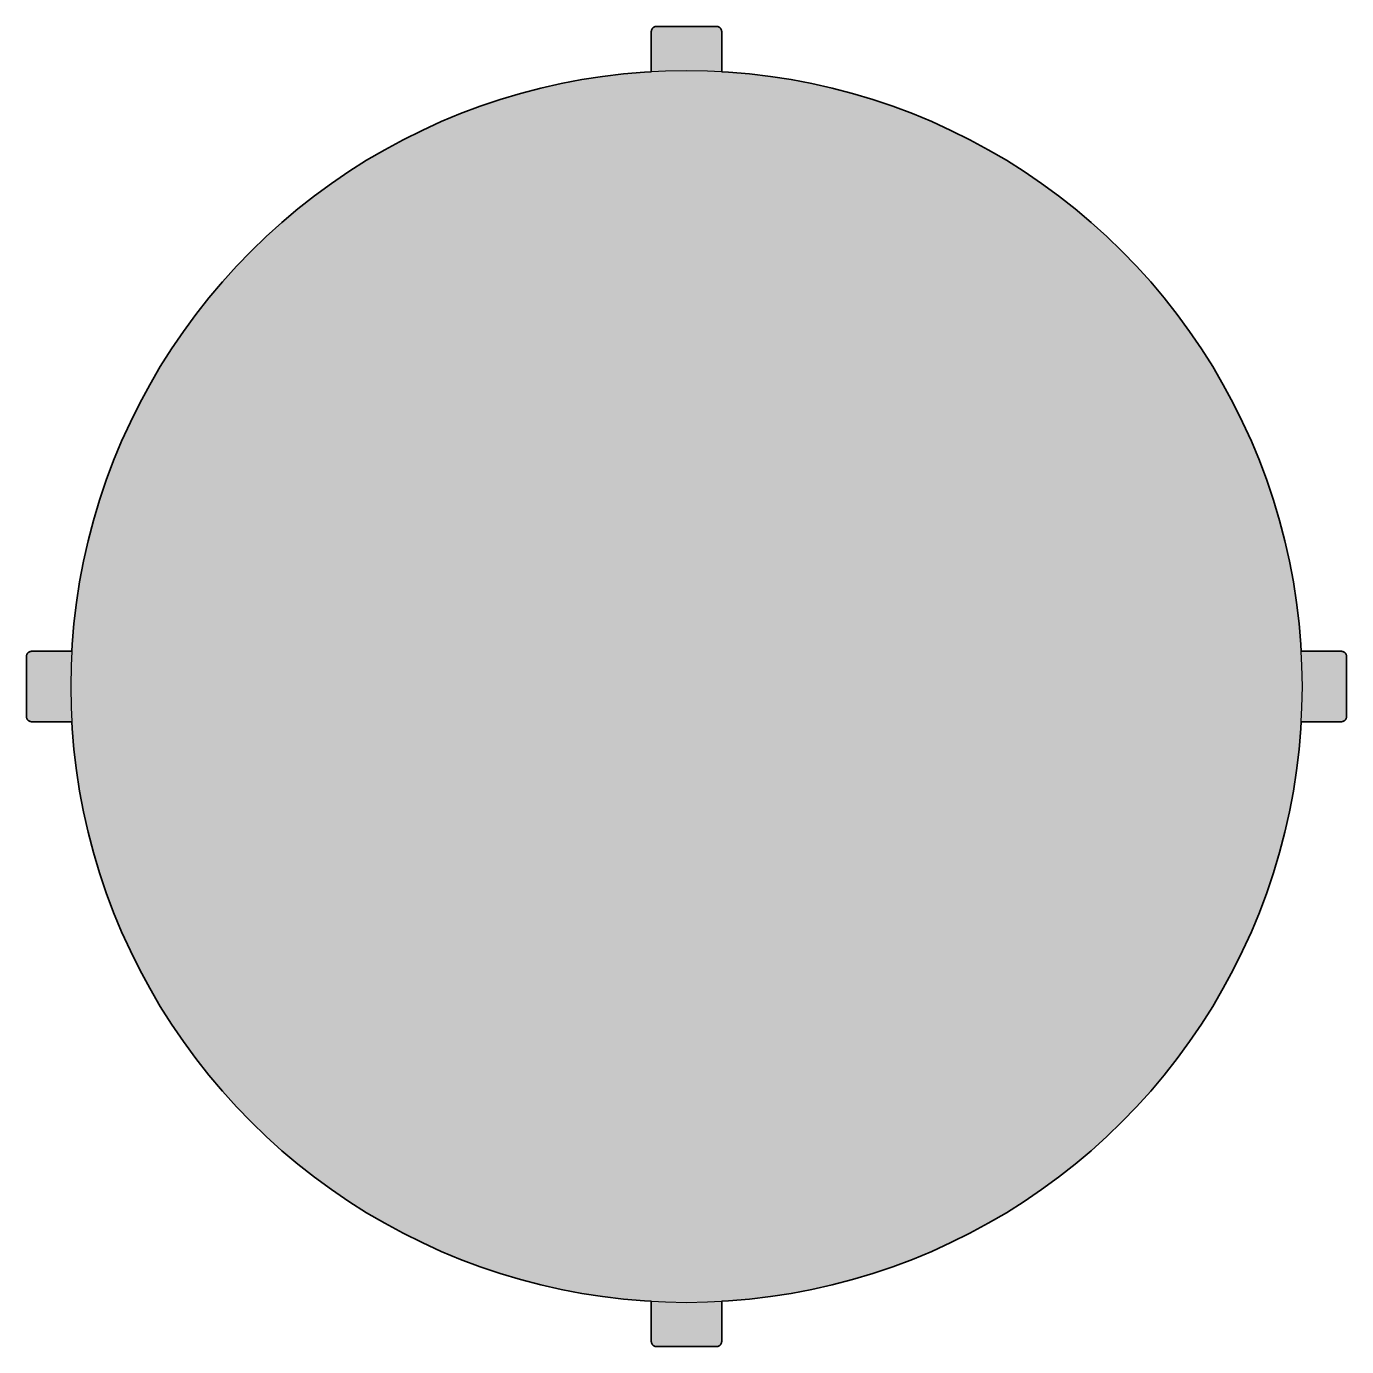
# Model space of a CAD drawing. Header units: millimetres. Extents: x 0 to 2095, y 0 to 1053.
# Drawn here: x 1345 to 2095, y 184 to 934 of the extents above; entities that cross this region are included whole.
import ezdxf

# ---------------------------------------------------------------- set-up
doc = ezdxf.new("R2010")
doc.units = ezdxf.units.MM
doc.layers.add('Blocks', color=7, linetype='Continuous')
doc.layers.add('Blocks$Fill', color=7, linetype='Continuous', true_color=0xffffff)
doc.layers.add('Blocks$Inner', color=7, linetype='Continuous', lineweight=25, true_color=0x007f00)
doc.layers.add('Blocks$Outline', color=7, linetype='Continuous', lineweight=35, true_color=0xff3f3f)

# ---------------------------------------------------------------- blocks, each defined once
blk = doc.blocks.new('Revolver High Table Top')
at = {"layer": 'Blocks$Fill'}
blk.add_hatch(color=256, dxfattribs=at).paths.add_polyline_path([(578.98, -406.04), (594.77, -404.82), (606.63, -403.4), (618.44, -401.57), (630.19, -399.33), (641.84, -396.7), (653.4, -393.68), (664.86, -390.26), (676.18, -386.45), (687.37, -382.25), (698.42, -377.68), (709.29, -372.73), (720, -367.42), (730.51, -361.74), (740.83, -355.7), (750.93, -349.32), (760.81, -342.59), (770.46, -335.54), (779.86, -328.15), (789, -320.46), (797.87, -312.45), (806.46, -304.14), (814.77, -295.55), (822.78, -286.68), (830.47, -277.54), (837.86, -268.14), (844.92, -258.49), (851.64, -248.61), (858.02, -238.51), (864.06, -228.19), (869.74, -217.68), (875.05, -206.97), (880, -196.1), (884.57, -185.05), (888.77, -173.86), (892.58, -162.54), (896, -151.08), (899.02, -139.52), (901.66, -127.87), (903.89, -116.12), (905.72, -104.31), (907.14, -92.45), (908.16, -80.54), (908.36, -76.66), (931.23, -76.65), (931.34, -76.65), (931.44, -76.64), (931.54, -76.63), (931.65, -76.61), (931.75, -76.59), (931.85, -76.57), (931.95, -76.54), (932.05, -76.51), (932.15, -76.48), (932.25, -76.44), (932.34, -76.4), (932.44, -76.36), (932.53, -76.31), (932.62, -76.26), (932.71, -76.2), (932.8, -76.15), (932.88, -76.09), (932.97, -76.03), (933.05, -75.96), (933.13, -75.89), (933.2, -75.82), (933.28, -75.75), (933.35, -75.67), (933.42, -75.6), (933.48, -75.51), (933.55, -75.43), (933.61, -75.35), (933.66, -75.26), (933.72, -75.17), (933.77, -75.08), (933.82, -74.99), (933.86, -74.89), (933.9, -74.8), (933.94, -74.7), (933.98, -74.6), (934.01, -74.5), (934.03, -74.4), (934.06, -74.3), (934.08, -74.2), (934.1, -74.1), (934.11, -73.99), (934.12, -73.89), (934.13, -73.79), (934.13, -73.68), (934.13, -39.63), (934.13, -39.52), (934.12, -39.42), (934.11, -39.32), (934.1, -39.21), (934.08, -39.11), (934.06, -39.01), (934.03, -38.91), (934.01, -38.81), (933.98, -38.71), (933.94, -38.61), (933.9, -38.51), (933.86, -38.42), (933.82, -38.32), (933.77, -38.23), (933.72, -38.14), (933.66, -38.05), (933.61, -37.96), (933.55, -37.88), (933.48, -37.8), (933.42, -37.72), (933.35, -37.64), (933.28, -37.56), (933.2, -37.49), (933.13, -37.42), (933.05, -37.35), (932.97, -37.28), (932.88, -37.22), (932.8, -37.16), (932.71, -37.11), (932.62, -37.05), (932.53, -37), (932.44, -36.96), (932.34, -36.91), (932.25, -36.87), (932.15, -36.83), (932.05, -36.8), (931.95, -36.77), (931.85, -36.74), (931.75, -36.72), (931.65, -36.7), (931.54, -36.68), (931.44, -36.67), (931.34, -36.66), (931.23, -36.66), (931.13, -36.66), (908.36, -36.66), (907.14, -20.86), (905.72, -9), (903.89, 2.81), (901.66, 14.55), (899.02, 26.21), (896, 37.77), (892.58, 49.22), (888.77, 60.55), (884.57, 71.74), (880, 82.78), (875.05, 93.66), (869.74, 104.37), (864.06, 114.88), (858.02, 125.2), (851.64, 135.3), (844.92, 145.18), (837.86, 154.83), (830.47, 164.23), (822.78, 173.37), (814.77, 182.24), (806.46, 190.83), (797.87, 199.14), (789, 207.14), (779.86, 214.84), (770.46, 222.23), (760.81, 229.28), (750.93, 236.01), (740.83, 242.39), (730.51, 248.43), (720, 254.1), (709.29, 259.42), (698.42, 264.37), (687.37, 268.94), (676.18, 273.14), (664.86, 276.95), (653.4, 280.37), (641.84, 283.39), (630.19, 286.02), (618.44, 288.26), (606.63, 290.08), (594.77, 291.51), (582.86, 292.53), (578.98, 292.73), (578.97, 315.6), (578.97, 315.71), (578.96, 315.81), (578.95, 315.91), (578.93, 316.02), (578.91, 316.12), (578.89, 316.22), (578.86, 316.32), (578.83, 316.42), (578.8, 316.52), (578.76, 316.62), (578.72, 316.71), (578.68, 316.81), (578.63, 316.9), (578.58, 316.99), (578.52, 317.08), (578.47, 317.17), (578.41, 317.25), (578.35, 317.34), (578.28, 317.42), (578.21, 317.5), (578.14, 317.57), (578.07, 317.65), (577.99, 317.72), (577.92, 317.79), (577.84, 317.85), (577.75, 317.92), (577.67, 317.98), (577.58, 318.03), (577.49, 318.09), (577.4, 318.14), (577.31, 318.19), (577.21, 318.23), (577.12, 318.27), (577.02, 318.31), (576.92, 318.34), (576.82, 318.38), (576.72, 318.4), (576.62, 318.43), (576.52, 318.45), (576.42, 318.47), (576.31, 318.48), (576.21, 318.49), (576.11, 318.5), (576, 318.5), (541.95, 318.5), (541.84, 318.5), (541.74, 318.49), (541.64, 318.48), (541.53, 318.47), (541.43, 318.45), (541.33, 318.43), (541.23, 318.4), (541.13, 318.38), (541.03, 318.34), (540.93, 318.31), (540.83, 318.27), (540.74, 318.23), (540.64, 318.19), (540.55, 318.14), (540.46, 318.09), (540.37, 318.03), (540.28, 317.98), (540.2, 317.92), (540.12, 317.85), (540.04, 317.79), (539.96, 317.72), (539.88, 317.65), (539.81, 317.57), (539.74, 317.5), (539.67, 317.42), (539.6, 317.34), (539.54, 317.25), (539.48, 317.17), (539.43, 317.08), (539.37, 316.99), (539.32, 316.9), (539.28, 316.81), (539.23, 316.71), (539.19, 316.62), (539.15, 316.52), (539.12, 316.42), (539.09, 316.32), (539.06, 316.22), (539.04, 316.12), (539.02, 316.02), (539, 315.91), (538.99, 315.81), (538.98, 315.71), (538.98, 315.6), (538.98, 315.5), (538.98, 292.73), (523.18, 291.51), (511.32, 290.08), (499.51, 288.26), (487.77, 286.02), (476.11, 283.39), (464.55, 280.37), (453.1, 276.95), (441.77, 273.14), (430.58, 268.94), (419.54, 264.37), (408.66, 259.42), (397.95, 254.1), (387.44, 248.43), (377.12, 242.39), (367.02, 236.01), (357.14, 229.28), (347.49, 222.23), (338.09, 214.84), (328.95, 207.14), (320.08, 199.14), (311.49, 190.83), (303.18, 182.24), (287.48, 164.23), (280.09, 154.83), (273.04, 145.18), (266.31, 135.3), (259.93, 125.2), (253.89, 114.88), (248.22, 104.37), (242.9, 93.66), (237.95, 82.78), (233.38, 71.74), (229.18, 60.55), (225.38, 49.22), (221.95, 37.77), (218.93, 26.21), (216.3, 14.55), (214.06, 2.81), (212.24, -9), (210.81, -20.86), (209.79, -32.77), (209.59, -36.66), (186.72, -36.66), (186.61, -36.66), (186.51, -36.67), (186.41, -36.68), (186.3, -36.7), (186.2, -36.72), (186.1, -36.74), (186, -36.77), (185.9, -36.8), (185.8, -36.83), (185.71, -36.87), (185.61, -36.91), (185.51, -36.96), (185.42, -37), (185.33, -37.05), (185.24, -37.11), (185.15, -37.16), (185.07, -37.22), (184.98, -37.28), (184.9, -37.35), (184.82, -37.42), (184.75, -37.49), (184.67, -37.56), (184.6, -37.64), (184.53, -37.72), (184.47, -37.8), (184.41, -37.88), (184.34, -37.96), (184.29, -38.05), (184.23, -38.14), (184.18, -38.23), (184.13, -38.32), (184.09, -38.42), (184.05, -38.51), (184.01, -38.61), (183.98, -38.71), (183.94, -38.81), (183.92, -38.91), (183.89, -39.01), (183.87, -39.11), (183.85, -39.21), (183.84, -39.32), (183.83, -39.42), (183.82, -39.52), (183.82, -39.63), (183.82, -73.68), (183.82, -73.79), (183.83, -73.89), (183.84, -73.99), (183.85, -74.1), (183.87, -74.2), (183.89, -74.3), (183.92, -74.4), (183.94, -74.5), (183.98, -74.6), (184.01, -74.7), (184.05, -74.8), (184.09, -74.89), (184.13, -74.99), (184.18, -75.08), (184.23, -75.17), (184.29, -75.26), (184.34, -75.35), (184.41, -75.43), (184.47, -75.51), (184.53, -75.6), (184.6, -75.67), (184.67, -75.75), (184.75, -75.82), (184.82, -75.89), (184.9, -75.96), (184.98, -76.03), (185.07, -76.09), (185.15, -76.15), (185.24, -76.2), (185.33, -76.26), (185.42, -76.31), (185.51, -76.36), (185.61, -76.4), (185.71, -76.44), (185.8, -76.48), (185.9, -76.51), (186, -76.54), (186.1, -76.57), (186.2, -76.59), (186.3, -76.61), (186.41, -76.63), (186.51, -76.64), (186.61, -76.65), (186.72, -76.65), (186.82, -76.66), (209.59, -76.66), (210.81, -92.45), (212.24, -104.31), (214.06, -116.12), (216.3, -127.87), (218.93, -139.52), (221.95, -151.08), (225.38, -162.54), (229.18, -173.86), (233.38, -185.05), (237.95, -196.1), (242.9, -206.97), (248.22, -217.68), (253.89, -228.19), (259.93, -238.51), (266.31, -248.61), (273.04, -258.49), (280.09, -268.14), (287.48, -277.54), (295.18, -286.68), (303.18, -295.55), (311.49, -304.14), (320.08, -312.45), (328.95, -320.46), (338.09, -328.15), (347.49, -335.54), (357.14, -342.59), (367.02, -349.32), (377.12, -355.7), (387.44, -361.74), (397.95, -367.42), (408.66, -372.73), (419.54, -377.68), (430.58, -382.25), (441.77, -386.45), (453.1, -390.26), (464.55, -393.68), (476.11, -396.7), (487.77, -399.33), (499.51, -401.57), (511.32, -403.4), (523.18, -404.82), (535.09, -405.84), (538.98, -406.04), (538.98, -428.91), (538.98, -429.02), (538.99, -429.12), (539, -429.22), (539.02, -429.33), (539.04, -429.43), (539.06, -429.53), (539.09, -429.63), (539.12, -429.73), (539.15, -429.83), (539.19, -429.93), (539.23, -430.02), (539.28, -430.12), (539.32, -430.21), (539.37, -430.3), (539.43, -430.39), (539.48, -430.48), (539.54, -430.56), (539.6, -430.65), (539.67, -430.73), (539.74, -430.81), (539.81, -430.88), (539.88, -430.96), (539.96, -431.03), (540.04, -431.1), (540.12, -431.16), (540.2, -431.23), (540.28, -431.29), (540.37, -431.34), (540.46, -431.4), (540.55, -431.45), (540.64, -431.5), (540.74, -431.54), (540.83, -431.58), (540.93, -431.62), (541.03, -431.66), (541.13, -431.69), (541.23, -431.71), (541.33, -431.74), (541.43, -431.76), (541.53, -431.78), (541.64, -431.79), (541.74, -431.8), (541.84, -431.81), (541.95, -431.81), (576, -431.81), (576.11, -431.81), (576.21, -431.8), (576.31, -431.79), (576.42, -431.78), (576.52, -431.76), (576.62, -431.74), (576.72, -431.71), (576.82, -431.69), (576.92, -431.66), (577.02, -431.62), (577.12, -431.58), (577.21, -431.54), (577.31, -431.5), (577.4, -431.45), (577.49, -431.4), (577.58, -431.34), (577.67, -431.29), (577.75, -431.23), (577.84, -431.16), (577.92, -431.1), (577.99, -431.03), (578.07, -430.96), (578.14, -430.88), (578.21, -430.81), (578.28, -430.73), (578.35, -430.65), (578.41, -430.56), (578.47, -430.48), (578.52, -430.39), (578.58, -430.3), (578.63, -430.21), (578.68, -430.12), (578.72, -430.02), (578.76, -429.93), (578.8, -429.83), (578.83, -429.73), (578.86, -429.63), (578.89, -429.53), (578.91, -429.43), (578.93, -429.33), (578.95, -429.22), (578.96, -429.12), (578.97, -429.02), (578.97, -428.91), (578.98, -428.81)], flags=0)
at = {"layer": 'Blocks$Inner'}
blk.add_line((186.82, -76.66), (209.59, -76.66), dxfattribs=at)
blk.add_lwpolyline([(303.18, 182.24), (295.18, 173.37), (287.48, 164.23), (280.09, 154.83), (273.04, 145.18), (266.31, 135.3), (259.93, 125.2), (253.89, 114.88), (248.22, 104.37), (242.9, 93.66), (237.95, 82.78), (233.38, 71.74), (229.18, 60.55), (225.38, 49.22), (221.95, 37.77), (218.93, 26.21), (216.3, 14.55), (214.06, 2.81), (212.24, -9), (210.81, -20.86), (209.79, -32.77), (209.18, -44.71), (208.98, -56.66), (209.18, -68.6), (209.79, -80.54), (210.81, -92.45), (212.24, -104.31), (214.06, -116.12), (216.3, -127.87), (218.93, -139.52), (221.95, -151.08), (225.38, -162.54), (229.18, -173.86), (233.38, -185.05), (237.95, -196.1), (242.9, -206.97), (248.22, -217.68), (253.89, -228.19), (259.93, -238.51), (266.31, -248.61), (273.04, -258.49), (280.09, -268.14), (287.48, -277.54), (295.18, -286.68), (303.18, -295.55), (311.49, -304.14), (320.08, -312.45), (328.95, -320.46), (338.09, -328.15), (347.49, -335.54), (357.14, -342.59), (367.02, -349.32), (377.12, -355.7), (387.44, -361.74), (397.95, -367.42), (408.66, -372.73), (419.54, -377.68), (430.58, -382.25), (441.77, -386.45), (453.1, -390.26), (464.55, -393.68), (476.11, -396.7), (487.77, -399.33), (499.51, -401.57), (511.32, -403.4), (523.18, -404.82), (535.09, -405.84), (547.03, -406.45), (558.98, -406.66), (570.93, -406.45), (582.86, -405.84), (594.77, -404.82), (606.63, -403.4), (618.44, -401.57), (630.19, -399.33), (641.84, -396.7), (653.4, -393.68), (664.86, -390.26), (676.18, -386.45), (687.37, -382.25), (698.42, -377.68), (709.29, -372.73), (720, -367.42), (730.51, -361.74), (740.83, -355.7), (750.93, -349.32), (760.81, -342.59), (770.46, -335.54), (779.86, -328.15), (789, -320.46), (797.87, -312.45), (806.46, -304.14), (814.77, -295.55), (822.78, -286.68), (830.47, -277.54), (837.86, -268.14), (844.92, -258.49), (851.64, -248.61), (858.02, -238.51), (864.06, -228.19), (869.74, -217.68), (875.05, -206.97), (880, -196.1), (884.57, -185.05), (888.77, -173.86), (892.58, -162.54), (896, -151.08), (899.02, -139.52), (901.66, -127.87), (903.89, -116.12), (905.72, -104.31), (907.14, -92.45), (908.16, -80.54), (908.77, -68.6), (908.98, -56.66), (908.77, -44.71), (908.16, -32.77), (907.14, -20.86), (905.72, -9), (903.89, 2.81), (901.66, 14.55), (899.02, 26.21), (896, 37.77), (892.58, 49.22), (888.77, 60.55), (884.57, 71.74), (880, 82.78), (875.05, 93.66), (869.74, 104.37), (864.06, 114.88), (858.02, 125.2), (851.64, 135.3), (844.92, 145.18), (837.86, 154.83), (830.47, 164.23), (822.78, 173.37), (814.77, 182.24), (806.46, 190.83), (797.87, 199.14), (789, 207.14), (779.86, 214.84), (770.46, 222.23), (760.81, 229.28), (750.93, 236.01), (740.83, 242.39), (730.51, 248.43), (720, 254.1), (709.29, 259.42), (698.42, 264.37), (687.37, 268.94), (676.18, 273.14), (664.86, 276.95), (653.4, 280.37), (641.84, 283.39), (630.19, 286.02), (618.44, 288.26), (606.63, 290.08), (594.77, 291.51), (582.86, 292.53), (570.93, 293.14), (558.98, 293.34), (547.03, 293.14), (535.09, 292.53), (523.18, 291.51), (511.32, 290.08), (499.51, 288.26), (487.77, 286.02), (476.11, 283.39), (464.55, 280.37), (453.1, 276.95), (441.77, 273.14), (430.58, 268.94), (419.54, 264.37), (408.66, 259.42), (397.95, 254.1), (387.44, 248.43), (377.12, 242.39), (367.02, 236.01), (357.14, 229.28), (347.49, 222.23), (338.09, 214.84), (328.95, 207.14), (320.08, 199.14), (311.49, 190.83)], close=True, dxfattribs=at)
for points in [[(209.59, -36.66), (186.82, -36.66), (186.72, -36.66), (186.61, -36.66), (186.51, -36.67), (186.41, -36.68), (186.3, -36.7), (186.2, -36.72), (186.1, -36.74), (186, -36.77), (185.9, -36.8), (185.8, -36.83), (185.71, -36.87), (185.61, -36.91), (185.51, -36.96), (185.42, -37), (185.33, -37.05), (185.24, -37.11), (185.15, -37.16), (185.07, -37.22), (184.98, -37.28), (184.9, -37.35), (184.82, -37.42), (184.75, -37.49), (184.67, -37.56), (184.6, -37.64), (184.53, -37.72), (184.47, -37.8), (184.41, -37.88), (184.34, -37.96), (184.29, -38.05), (184.23, -38.14), (184.18, -38.23), (184.13, -38.32), (184.09, -38.42), (184.05, -38.51), (184.01, -38.61), (183.98, -38.71), (183.94, -38.81), (183.92, -38.91), (183.89, -39.01), (183.87, -39.11), (183.85, -39.21), (183.84, -39.32), (183.83, -39.42), (183.82, -39.52), (183.82, -39.63), (183.82, -39.73), (183.82, -73.58), (183.82, -73.68), (183.82, -73.79), (183.83, -73.89), (183.84, -73.99), (183.85, -74.1), (183.87, -74.2), (183.89, -74.3), (183.92, -74.4), (183.94, -74.5), (183.98, -74.6), (184.01, -74.7), (184.05, -74.8), (184.09, -74.89), (184.13, -74.99), (184.18, -75.08), (184.23, -75.17), (184.29, -75.26), (184.34, -75.35), (184.41, -75.43), (184.47, -75.51), (184.53, -75.6), (184.6, -75.67), (184.67, -75.75), (184.75, -75.82), (184.82, -75.89), (184.9, -75.96), (184.98, -76.03), (185.07, -76.09), (185.15, -76.15), (185.24, -76.2), (185.33, -76.26), (185.42, -76.31), (185.51, -76.36), (185.61, -76.4), (185.71, -76.44), (185.8, -76.48), (185.9, -76.51), (186, -76.54), (186.1, -76.57), (186.2, -76.59), (186.3, -76.61), (186.41, -76.63), (186.51, -76.64), (186.61, -76.65), (186.72, -76.65), (186.82, -76.66)], [(908.36, -76.66), (931.13, -76.66), (931.23, -76.65), (931.34, -76.65), (931.44, -76.64), (931.54, -76.63), (931.65, -76.61), (931.75, -76.59), (931.85, -76.57), (931.95, -76.54), (932.05, -76.51), (932.15, -76.48), (932.25, -76.44), (932.34, -76.4), (932.44, -76.36), (932.53, -76.31), (932.62, -76.26), (932.71, -76.2), (932.8, -76.15), (932.88, -76.09), (932.97, -76.03), (933.05, -75.96), (933.13, -75.89), (933.2, -75.82), (933.28, -75.75), (933.35, -75.67), (933.42, -75.6), (933.48, -75.51), (933.55, -75.43), (933.61, -75.35), (933.66, -75.26), (933.72, -75.17), (933.77, -75.08), (933.82, -74.99), (933.86, -74.89), (933.9, -74.8), (933.94, -74.7), (933.98, -74.6), (934.01, -74.5), (934.03, -74.4), (934.06, -74.3), (934.08, -74.2), (934.1, -74.1), (934.11, -73.99), (934.12, -73.89), (934.13, -73.79), (934.13, -73.68), (934.13, -73.58), (934.13, -39.73), (934.13, -39.63), (934.13, -39.52), (934.12, -39.42), (934.11, -39.32), (934.1, -39.21), (934.08, -39.11), (934.06, -39.01), (934.03, -38.91), (934.01, -38.81), (933.98, -38.71), (933.94, -38.61), (933.9, -38.51), (933.86, -38.42), (933.82, -38.32), (933.77, -38.23), (933.72, -38.14), (933.66, -38.05), (933.61, -37.96), (933.55, -37.88), (933.48, -37.8), (933.42, -37.72), (933.35, -37.64), (933.28, -37.56), (933.2, -37.49), (933.13, -37.42), (933.05, -37.35), (932.97, -37.28), (932.88, -37.22), (932.8, -37.16), (932.71, -37.11), (932.62, -37.05), (932.53, -37), (932.44, -36.96), (932.34, -36.91), (932.25, -36.87), (932.15, -36.83), (932.05, -36.8), (931.95, -36.77), (931.85, -36.74), (931.75, -36.72), (931.65, -36.7), (931.54, -36.68), (931.44, -36.67), (931.34, -36.66), (931.23, -36.66), (931.13, -36.66), (908.35, -36.66)]]:
    blk.add_lwpolyline(points, dxfattribs=at)
for points in [[(538.99, 315.81), (538.98, 315.71)], [(538.98, 315.71), (538.98, 315.6)], [(538.98, 315.6), (538.98, 315.5)], [(538.98, 315.5), (538.98, 292.73)], [(539, 315.91), (538.99, 315.81)], [(539.02, 316.02), (539, 315.91)], [(539.04, 316.12), (539.02, 316.02)], [(539.06, 316.22), (539.04, 316.12)], [(539.09, 316.32), (539.06, 316.22)], [(539.12, 316.42), (539.09, 316.32)], [(539.15, 316.52), (539.12, 316.42)], [(539.19, 316.62), (539.15, 316.52)], [(539.23, 316.71), (539.19, 316.62)], [(539.28, 316.81), (539.23, 316.71)], [(539.32, 316.9), (539.28, 316.81)], [(539.37, 316.99), (539.32, 316.9)], [(539.43, 317.08), (539.37, 316.99)], [(539.48, 317.17), (539.43, 317.08)], [(539.54, 317.25), (539.48, 317.17)], [(539.6, 317.34), (539.54, 317.25)], [(539.67, 317.42), (539.6, 317.34)], [(539.74, 317.5), (539.67, 317.42)], [(539.81, 317.57), (539.74, 317.5)], [(539.88, 317.65), (539.81, 317.57)], [(539.96, 317.72), (539.88, 317.65)], [(540.04, 317.79), (539.96, 317.72)], [(540.12, 317.85), (540.04, 317.79)], [(540.2, 317.92), (540.12, 317.85)], [(540.28, 317.98), (540.2, 317.92)], [(540.37, 318.03), (540.28, 317.98)], [(540.46, 318.09), (540.37, 318.03)], [(540.55, 318.14), (540.46, 318.09)], [(540.64, 318.19), (540.55, 318.14)], [(540.74, 318.23), (540.64, 318.19)], [(540.83, 318.27), (540.74, 318.23)], [(540.93, 318.31), (540.83, 318.27)], [(541.03, 318.34), (540.93, 318.31)], [(541.13, 318.38), (541.03, 318.34)], [(541.23, 318.4), (541.13, 318.38)], [(541.33, 318.43), (541.23, 318.4)], [(541.43, 318.45), (541.33, 318.43)], [(541.53, 318.47), (541.43, 318.45)], [(541.64, 318.48), (541.53, 318.47)], [(541.74, 318.49), (541.64, 318.48)], [(541.84, 318.5), (541.74, 318.49)], [(541.95, 318.5), (541.84, 318.5)], [(542.05, 318.5), (541.95, 318.5)], [(575.9, 318.5), (542.05, 318.5)], [(576, 318.5), (575.9, 318.5)], [(576.11, 318.5), (576, 318.5)], [(576.21, 318.49), (576.11, 318.5)], [(576.31, 318.48), (576.21, 318.49)], [(576.42, 318.47), (576.31, 318.48)], [(576.52, 318.45), (576.42, 318.47)], [(576.62, 318.43), (576.52, 318.45)], [(576.72, 318.4), (576.62, 318.43)], [(576.82, 318.38), (576.72, 318.4)], [(576.92, 318.34), (576.82, 318.38)], [(577.02, 318.31), (576.92, 318.34)], [(577.12, 318.27), (577.02, 318.31)], [(577.21, 318.23), (577.12, 318.27)], [(577.31, 318.19), (577.21, 318.23)], [(577.4, 318.14), (577.31, 318.19)], [(577.49, 318.09), (577.4, 318.14)], [(577.58, 318.03), (577.49, 318.09)], [(577.67, 317.98), (577.58, 318.03)], [(577.75, 317.92), (577.67, 317.98)], [(577.84, 317.85), (577.75, 317.92)], [(577.92, 317.79), (577.84, 317.85)], [(577.99, 317.72), (577.92, 317.79)], [(578.07, 317.65), (577.99, 317.72)], [(578.14, 317.57), (578.07, 317.65)], [(578.21, 317.5), (578.14, 317.57)], [(578.28, 317.42), (578.21, 317.5)], [(578.35, 317.34), (578.28, 317.42)], [(578.41, 317.25), (578.35, 317.34)], [(578.47, 317.17), (578.41, 317.25)], [(578.52, 317.08), (578.47, 317.17)], [(578.58, 316.99), (578.52, 317.08)], [(578.63, 316.9), (578.58, 316.99)], [(578.68, 316.81), (578.63, 316.9)], [(578.72, 316.71), (578.68, 316.81)], [(578.76, 316.62), (578.72, 316.71)], [(578.8, 316.52), (578.76, 316.62)], [(578.83, 316.42), (578.8, 316.52)], [(578.86, 316.32), (578.83, 316.42)], [(578.89, 316.22), (578.86, 316.32)], [(578.91, 316.12), (578.89, 316.22)], [(578.93, 316.02), (578.91, 316.12)], [(578.95, 315.91), (578.93, 316.02)], [(578.96, 315.81), (578.95, 315.91)], [(578.97, 315.71), (578.96, 315.81)], [(578.97, 315.6), (578.97, 315.71)], [(578.98, 315.5), (578.97, 315.6)], [(578.98, 292.73), (578.98, 315.5)], [(538.98, -406.04), (538.98, -428.81)], [(578.98, -428.81), (578.98, -406.04)], [(538.98, -428.81), (538.98, -428.91)], [(538.98, -428.91), (538.98, -429.02)], [(538.98, -429.02), (538.99, -429.12)], [(538.99, -429.12), (539, -429.22)], [(539, -429.22), (539.02, -429.33)], [(539.02, -429.33), (539.04, -429.43)], [(539.04, -429.43), (539.06, -429.53)], [(539.06, -429.53), (539.09, -429.63)], [(539.09, -429.63), (539.12, -429.73)], [(539.12, -429.73), (539.15, -429.83)], [(539.15, -429.83), (539.19, -429.93)], [(539.19, -429.93), (539.23, -430.02)], [(539.23, -430.02), (539.28, -430.12)], [(539.28, -430.12), (539.32, -430.21)], [(539.32, -430.21), (539.37, -430.3)], [(539.37, -430.3), (539.43, -430.39)], [(539.43, -430.39), (539.48, -430.48)], [(539.48, -430.48), (539.54, -430.56)], [(539.54, -430.56), (539.6, -430.65)], [(539.6, -430.65), (539.67, -430.73)], [(539.67, -430.73), (539.74, -430.81)], [(539.74, -430.81), (539.81, -430.88)], [(539.81, -430.88), (539.88, -430.96)], [(539.88, -430.96), (539.96, -431.03)], [(539.96, -431.03), (540.04, -431.1)], [(540.04, -431.1), (540.12, -431.16)], [(540.12, -431.16), (540.2, -431.23)], [(540.2, -431.23), (540.28, -431.29)], [(540.28, -431.29), (540.37, -431.34)], [(540.37, -431.34), (540.46, -431.4)], [(540.46, -431.4), (540.55, -431.45)], [(540.55, -431.45), (540.64, -431.5)], [(540.64, -431.5), (540.74, -431.54)], [(540.74, -431.54), (540.83, -431.58)], [(540.83, -431.58), (540.93, -431.62)], [(540.93, -431.62), (541.03, -431.66)], [(541.03, -431.66), (541.13, -431.69)], [(541.13, -431.69), (541.23, -431.71)], [(541.23, -431.71), (541.33, -431.74)], [(541.33, -431.74), (541.43, -431.76)], [(541.43, -431.76), (541.53, -431.78)], [(541.53, -431.78), (541.64, -431.79)], [(541.64, -431.79), (541.74, -431.8)], [(541.74, -431.8), (541.84, -431.81)], [(541.84, -431.81), (541.95, -431.81)], [(541.95, -431.81), (542.05, -431.81)], [(542.05, -431.81), (575.9, -431.81)], [(575.9, -431.81), (576, -431.81)], [(576, -431.81), (576.11, -431.81)], [(576.11, -431.81), (576.21, -431.8)], [(576.21, -431.8), (576.31, -431.79)], [(576.31, -431.79), (576.42, -431.78)], [(576.42, -431.78), (576.52, -431.76)], [(576.52, -431.76), (576.62, -431.74)], [(576.62, -431.74), (576.72, -431.71)], [(576.72, -431.71), (576.82, -431.69)], [(576.82, -431.69), (576.92, -431.66)], [(576.92, -431.66), (577.02, -431.62)], [(577.02, -431.62), (577.12, -431.58)], [(577.12, -431.58), (577.21, -431.54)], [(577.21, -431.54), (577.31, -431.5)], [(577.31, -431.5), (577.4, -431.45)], [(577.4, -431.45), (577.49, -431.4)], [(577.49, -431.4), (577.58, -431.34)], [(577.58, -431.34), (577.67, -431.29)], [(577.67, -431.29), (577.75, -431.23)], [(577.75, -431.23), (577.84, -431.16)], [(577.84, -431.16), (577.92, -431.1)], [(577.92, -431.1), (577.99, -431.03)], [(577.99, -431.03), (578.07, -430.96)], [(578.07, -430.96), (578.14, -430.88)], [(578.14, -430.88), (578.21, -430.81)], [(578.21, -430.81), (578.28, -430.73)], [(578.28, -430.73), (578.35, -430.65)], [(578.35, -430.65), (578.41, -430.56)], [(578.41, -430.56), (578.47, -430.48)], [(578.47, -430.48), (578.52, -430.39)], [(578.52, -430.39), (578.58, -430.3)], [(578.58, -430.3), (578.63, -430.21)], [(578.63, -430.21), (578.68, -430.12)], [(578.68, -430.12), (578.72, -430.02)], [(578.72, -430.02), (578.76, -429.93)], [(578.76, -429.93), (578.8, -429.83)], [(578.8, -429.83), (578.83, -429.73)], [(578.83, -429.73), (578.86, -429.63)], [(578.86, -429.63), (578.89, -429.53)], [(578.89, -429.53), (578.91, -429.43)], [(578.91, -429.43), (578.93, -429.33)], [(578.93, -429.33), (578.95, -429.22)], [(578.95, -429.22), (578.96, -429.12)], [(578.96, -429.12), (578.97, -429.02)], [(578.97, -428.91), (578.98, -428.81)], [(578.97, -429.02), (578.97, -428.91)]]:
    blk.add_open_spline(points, degree=1, dxfattribs=at)
at = {"layer": 'Blocks$Outline'}
for points in [[(578.98, 292.73), (578.98, 315.5), (578.97, 315.6), (578.97, 315.71), (578.96, 315.81), (578.95, 315.91), (578.93, 316.02), (578.91, 316.12), (578.89, 316.22), (578.86, 316.32), (578.83, 316.42), (578.8, 316.52), (578.76, 316.62), (578.72, 316.71), (578.68, 316.81), (578.63, 316.9), (578.58, 316.99), (578.52, 317.08), (578.47, 317.17), (578.41, 317.25), (578.35, 317.34), (578.28, 317.42), (578.21, 317.5), (578.14, 317.57), (578.07, 317.65), (577.99, 317.72), (577.92, 317.79), (577.84, 317.85), (577.75, 317.92), (577.67, 317.98), (577.58, 318.03), (577.49, 318.09), (577.4, 318.14), (577.31, 318.19), (577.21, 318.23), (577.12, 318.27), (577.02, 318.31), (576.92, 318.34), (576.82, 318.38), (576.72, 318.4), (576.62, 318.43), (576.52, 318.45), (576.42, 318.47), (576.31, 318.48), (576.21, 318.49), (576.11, 318.5), (576, 318.5), (575.9, 318.5), (542.05, 318.5), (541.95, 318.5), (541.84, 318.5), (541.74, 318.49), (541.64, 318.48), (541.53, 318.47), (541.43, 318.45), (541.33, 318.43), (541.23, 318.4), (541.13, 318.38), (541.03, 318.34), (540.93, 318.31), (540.83, 318.27), (540.74, 318.23), (540.64, 318.19), (540.55, 318.14), (540.46, 318.09), (540.37, 318.03), (540.28, 317.98), (540.2, 317.92), (540.12, 317.85), (540.04, 317.79), (539.96, 317.72), (539.88, 317.65), (539.81, 317.57), (539.74, 317.5), (539.67, 317.42), (539.6, 317.34), (539.54, 317.25), (539.48, 317.17), (539.43, 317.08), (539.37, 316.99), (539.32, 316.9), (539.28, 316.81), (539.23, 316.71), (539.19, 316.62), (539.15, 316.52), (539.12, 316.42), (539.09, 316.32), (539.06, 316.22), (539.04, 316.12), (539.02, 316.02), (539, 315.91), (538.99, 315.81), (538.98, 315.71), (538.98, 315.6), (538.98, 315.5), (538.98, 292.73)], [(538.98, 292.73), (535.09, 292.53), (523.18, 291.51), (511.32, 290.08), (499.51, 288.26), (487.77, 286.02), (476.11, 283.39), (464.55, 280.37), (453.1, 276.95), (441.77, 273.14), (430.58, 268.94), (419.54, 264.37), (408.66, 259.42), (397.95, 254.1), (387.44, 248.43), (377.12, 242.39), (367.02, 236.01), (357.14, 229.28), (347.49, 222.23), (338.09, 214.84), (328.95, 207.14), (320.08, 199.14), (311.49, 190.83), (303.18, 182.24)], [(908.36, -36.66), (908.16, -32.77), (907.14, -20.86), (905.72, -9), (903.89, 2.81), (901.66, 14.55), (899.02, 26.21), (896, 37.77), (892.58, 49.22), (888.77, 60.55), (884.57, 71.74), (880, 82.78), (875.05, 93.66), (869.74, 104.37), (864.06, 114.88), (858.02, 125.2), (851.64, 135.3), (844.92, 145.18), (837.86, 154.83), (830.47, 164.23), (822.78, 173.37), (814.77, 182.24), (806.46, 190.83), (797.87, 199.14), (789, 207.14), (779.86, 214.84), (770.46, 222.23), (760.81, 229.28), (750.93, 236.01), (740.83, 242.39), (730.51, 248.43), (720, 254.1), (709.29, 259.42), (698.42, 264.37), (687.37, 268.94), (676.18, 273.14), (664.86, 276.95), (653.4, 280.37), (641.84, 283.39), (630.19, 286.02), (618.44, 288.26), (606.63, 290.08), (594.77, 291.51), (582.86, 292.53), (578.98, 292.73)], [(303.18, 182.24), (295.18, 173.37), (287.48, 164.23), (280.09, 154.83), (273.04, 145.18), (266.31, 135.3), (259.93, 125.2), (253.89, 114.88), (248.22, 104.37), (242.9, 93.66), (237.95, 82.78), (233.38, 71.74), (229.18, 60.55), (225.38, 49.22), (221.95, 37.77), (218.93, 26.21), (216.3, 14.55), (214.06, 2.81), (212.24, -9), (210.81, -20.86), (209.79, -32.77), (209.59, -36.66)], [(209.59, -36.66), (186.82, -36.66), (186.72, -36.66), (186.61, -36.66), (186.51, -36.67), (186.41, -36.68), (186.3, -36.7), (186.2, -36.72), (186.1, -36.74), (186, -36.77), (185.9, -36.8), (185.8, -36.83), (185.71, -36.87), (185.61, -36.91), (185.51, -36.96), (185.42, -37), (185.33, -37.05), (185.24, -37.11), (185.15, -37.16), (185.07, -37.22), (184.98, -37.28), (184.9, -37.35), (184.82, -37.42), (184.75, -37.49), (184.67, -37.56), (184.6, -37.64), (184.53, -37.72), (184.47, -37.8), (184.41, -37.88), (184.34, -37.96), (184.29, -38.05), (184.23, -38.14), (184.18, -38.23), (184.13, -38.32), (184.09, -38.42), (184.05, -38.51), (184.01, -38.61), (183.98, -38.71), (183.94, -38.81), (183.92, -38.91), (183.89, -39.01), (183.87, -39.11), (183.85, -39.21), (183.84, -39.32), (183.83, -39.42), (183.82, -39.52), (183.82, -39.63), (183.82, -39.73), (183.82, -73.58), (183.82, -73.68), (183.82, -73.79), (183.83, -73.89), (183.84, -73.99), (183.85, -74.1), (183.87, -74.2), (183.89, -74.3), (183.92, -74.4), (183.94, -74.5), (183.98, -74.6), (184.01, -74.7), (184.05, -74.8), (184.09, -74.89), (184.13, -74.99), (184.18, -75.08), (184.23, -75.17), (184.29, -75.26), (184.34, -75.35), (184.41, -75.43), (184.47, -75.51), (184.53, -75.6), (184.6, -75.67), (184.67, -75.75), (184.75, -75.82), (184.82, -75.89), (184.9, -75.96), (184.98, -76.03), (185.07, -76.09), (185.15, -76.15), (185.24, -76.2), (185.33, -76.26), (185.42, -76.31), (185.51, -76.36), (185.61, -76.4), (185.71, -76.44), (185.8, -76.48), (185.9, -76.51), (186, -76.54), (186.1, -76.57), (186.2, -76.59), (186.3, -76.61), (186.41, -76.63), (186.51, -76.64), (186.61, -76.65), (186.72, -76.65), (186.82, -76.66), (209.59, -76.66)], [(908.36, -76.66), (931.13, -76.66), (931.23, -76.65), (931.34, -76.65), (931.44, -76.64), (931.54, -76.63), (931.65, -76.61), (931.75, -76.59), (931.85, -76.57), (931.95, -76.54), (932.05, -76.51), (932.15, -76.48), (932.25, -76.44), (932.34, -76.4), (932.44, -76.36), (932.53, -76.31), (932.62, -76.26), (932.71, -76.2), (932.8, -76.15), (932.88, -76.09), (932.97, -76.03), (933.05, -75.96), (933.13, -75.89), (933.2, -75.82), (933.28, -75.75), (933.35, -75.67), (933.42, -75.6), (933.48, -75.51), (933.55, -75.43), (933.61, -75.35), (933.66, -75.26), (933.72, -75.17), (933.77, -75.08), (933.82, -74.99), (933.86, -74.89), (933.9, -74.8), (933.94, -74.7), (933.98, -74.6), (934.01, -74.5), (934.03, -74.4), (934.06, -74.3), (934.08, -74.2), (934.1, -74.1), (934.11, -73.99), (934.12, -73.89), (934.13, -73.79), (934.13, -73.68), (934.13, -73.58), (934.13, -39.73), (934.13, -39.63), (934.13, -39.52), (934.12, -39.42), (934.11, -39.32), (934.1, -39.21), (934.08, -39.11), (934.06, -39.01), (934.03, -38.91), (934.01, -38.81), (933.98, -38.71), (933.94, -38.61), (933.9, -38.51), (933.86, -38.42), (933.82, -38.32), (933.77, -38.23), (933.72, -38.14), (933.66, -38.05), (933.61, -37.96), (933.55, -37.88), (933.48, -37.8), (933.42, -37.72), (933.35, -37.64), (933.28, -37.56), (933.2, -37.49), (933.13, -37.42), (933.05, -37.35), (932.97, -37.28), (932.88, -37.22), (932.8, -37.16), (932.71, -37.11), (932.62, -37.05), (932.53, -37), (932.44, -36.96), (932.34, -36.91), (932.25, -36.87), (932.15, -36.83), (932.05, -36.8), (931.95, -36.77), (931.85, -36.74), (931.75, -36.72), (931.65, -36.7), (931.54, -36.68), (931.44, -36.67), (931.34, -36.66), (931.23, -36.66), (931.13, -36.66), (908.36, -36.66)], [(209.59, -76.66), (209.79, -80.54), (210.81, -92.45), (212.24, -104.31), (214.06, -116.12), (216.3, -127.87), (218.93, -139.52), (221.95, -151.08), (225.38, -162.54), (229.18, -173.86), (233.38, -185.05), (237.95, -196.1), (242.9, -206.97), (248.22, -217.68), (253.89, -228.19), (259.93, -238.51), (266.31, -248.61), (273.04, -258.49), (280.09, -268.14), (287.48, -277.54), (295.18, -286.68), (303.18, -295.55), (311.49, -304.14), (320.08, -312.45), (328.95, -320.46), (338.09, -328.15), (347.49, -335.54), (357.14, -342.59), (367.02, -349.32), (377.12, -355.7), (387.44, -361.74), (397.95, -367.42), (408.66, -372.73), (419.54, -377.68), (430.58, -382.25), (441.77, -386.45), (453.1, -390.26), (464.55, -393.68), (476.11, -396.7), (487.77, -399.33), (499.51, -401.57), (511.32, -403.4), (523.18, -404.82), (535.09, -405.84), (538.98, -406.04)], [(578.98, -406.04), (582.86, -405.84), (594.77, -404.82), (606.63, -403.4), (618.44, -401.57), (630.19, -399.33), (641.84, -396.7), (653.4, -393.68), (664.86, -390.26), (676.18, -386.45), (687.37, -382.25), (698.42, -377.68), (709.29, -372.73), (720, -367.42), (730.51, -361.74), (740.83, -355.7), (750.93, -349.32), (760.81, -342.59), (770.46, -335.54), (779.86, -328.15), (789, -320.46), (797.87, -312.45), (806.46, -304.14), (814.77, -295.55), (822.78, -286.68), (830.47, -277.54), (837.86, -268.14), (844.92, -258.49), (851.64, -248.61), (858.02, -238.51), (864.06, -228.19), (869.74, -217.68), (875.05, -206.97), (880, -196.1), (884.57, -185.05), (888.77, -173.86), (892.58, -162.54), (896, -151.08), (899.02, -139.52), (901.66, -127.87), (903.89, -116.12), (905.72, -104.31), (907.14, -92.45), (908.16, -80.54), (908.36, -76.66)], [(538.98, -406.04), (538.98, -428.81), (538.98, -428.91), (538.98, -429.02), (538.99, -429.12), (539, -429.22), (539.02, -429.33), (539.04, -429.43), (539.06, -429.53), (539.09, -429.63), (539.12, -429.73), (539.15, -429.83), (539.19, -429.93), (539.23, -430.02), (539.28, -430.12), (539.32, -430.21), (539.37, -430.3), (539.43, -430.39), (539.48, -430.48), (539.54, -430.56), (539.6, -430.65), (539.67, -430.73), (539.74, -430.81), (539.81, -430.88), (539.88, -430.96), (539.96, -431.03), (540.04, -431.1), (540.12, -431.16), (540.2, -431.23), (540.28, -431.29), (540.37, -431.34), (540.46, -431.4), (540.55, -431.45), (540.64, -431.5), (540.74, -431.54), (540.83, -431.58), (540.93, -431.62), (541.03, -431.66), (541.13, -431.69), (541.23, -431.71), (541.33, -431.74), (541.43, -431.76), (541.53, -431.78), (541.64, -431.79), (541.74, -431.8), (541.84, -431.81), (541.95, -431.81), (542.05, -431.81), (575.9, -431.81), (576, -431.81), (576.11, -431.81), (576.21, -431.8), (576.31, -431.79), (576.42, -431.78), (576.52, -431.76), (576.62, -431.74), (576.72, -431.71), (576.82, -431.69), (576.92, -431.66), (577.02, -431.62), (577.12, -431.58), (577.21, -431.54), (577.31, -431.5), (577.4, -431.45), (577.49, -431.4), (577.58, -431.34), (577.67, -431.29), (577.75, -431.23), (577.84, -431.16), (577.92, -431.1), (577.99, -431.03), (578.07, -430.96), (578.14, -430.88), (578.21, -430.81), (578.28, -430.73), (578.35, -430.65), (578.41, -430.56), (578.47, -430.48), (578.52, -430.39), (578.58, -430.3), (578.63, -430.21), (578.68, -430.12), (578.72, -430.02), (578.76, -429.93), (578.8, -429.83), (578.83, -429.73), (578.86, -429.63), (578.89, -429.53), (578.91, -429.43), (578.93, -429.33), (578.95, -429.22), (578.96, -429.12), (578.97, -429.02), (578.97, -428.91), (578.98, -428.81), (578.98, -406.04)]]:
    blk.add_lwpolyline(points, dxfattribs=at)

msp = doc.modelspace()

# ---------------------------------------------------------------- block references
at = {"layer": 'Blocks'}
msp.add_blockref('Revolver High Table Top', (1161, 615.96), dxfattribs=at)

doc.saveas('drawing.dxf')
